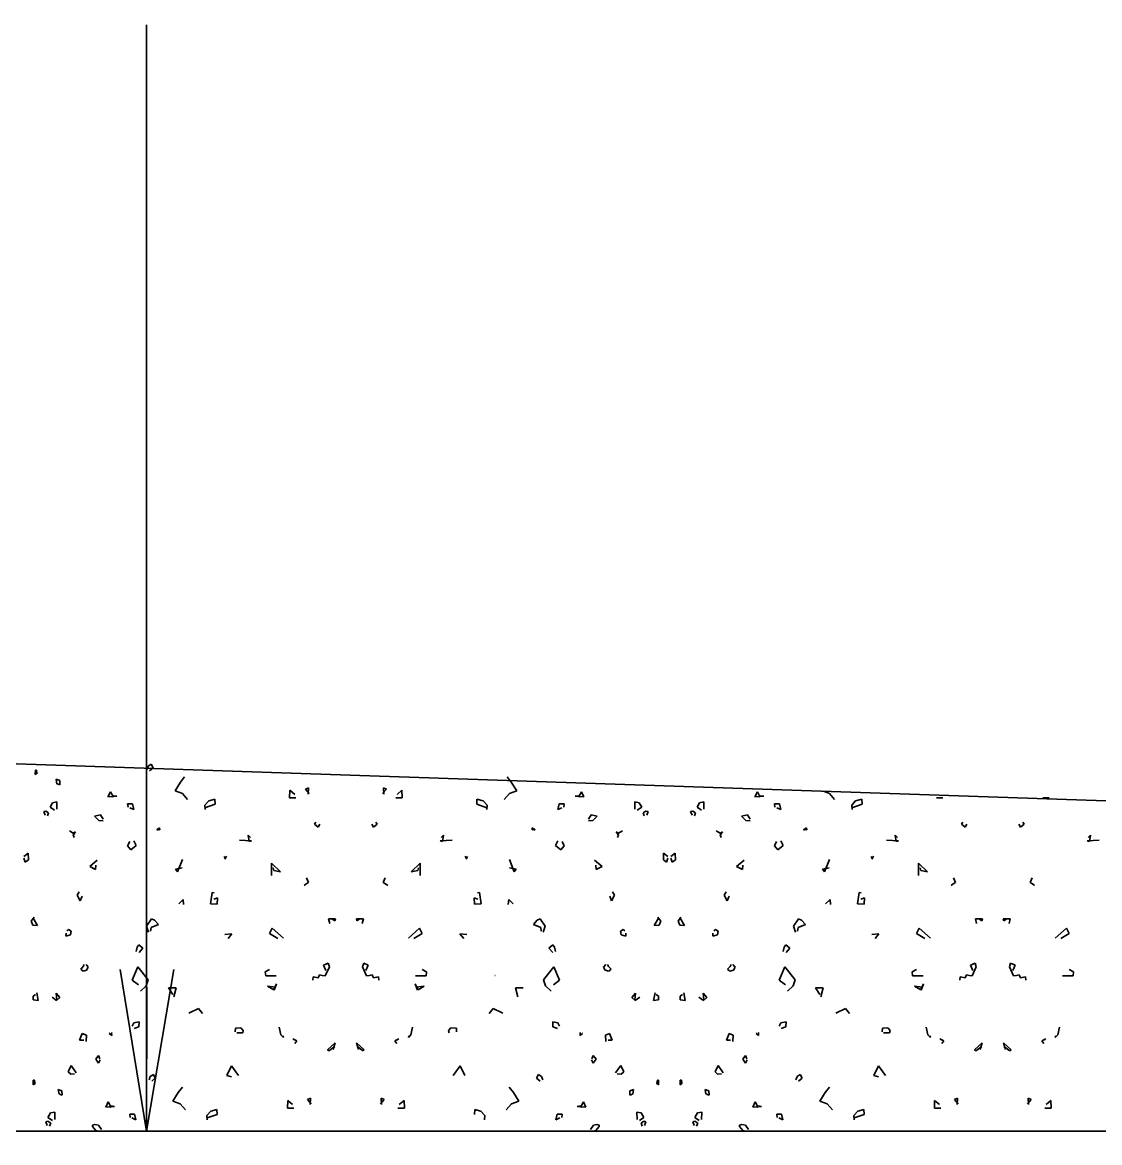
# Model space of a CAD drawing. Header units: inches. Extents: x 2025 to 34930, y -6955 to 4650.
# Drawn here: x 9622.64 to 9650.24, y -2535.17 to -2506.46 of the extents above; entities that cross this region are included whole.
import ezdxf

# ---------------------------------------------------------------- set-up
doc = ezdxf.new("R2010")
doc.units = ezdxf.units.IN
doc.header["$MEASUREMENT"] = 0
doc.layers.add('PDF-TEXT', color=7, linetype='Continuous', lineweight=35)
doc.styles.add('SWISS', font='swissl.ttf')
doc.dimstyles.new('STANDARD$7', dxfattribs={"dimscale": 48, "dimtxt": 0.125, "dimasz": 0.125, "dimexe": 0.0625, "dimexo": 0.0625, "dimgap": 0.0625, "dimtad": 1, "dimdec": 0, "dimzin": 3, "dimdsep": 46, "dimlunit": 4, "dimtxsty": 'SWISS', "dimcen": 0.0625, "dimadec": 0, "dimazin": 0, "dimtfac": 1, "dimtdec": 0, "dimtmove": 0, "dimatfit": 3, "dimfxl": 1, "dimfrac": 2, "dimtolj": 1, "dimtzin": 0, "dimarcsym": 0})

msp = doc.modelspace()

# ---------------------------------------------------------------- linework, layer by layer
at = {"layer": 'PDF-TEXT'}
for p, q in [((9625.823, -2534.88), (9625.823, -2506.524)), ((9655.79, -2526.593), (9617.047, -2525.28)), ((9625.834, -2525.611), (9625.867, -2525.526)), ((9625.867, -2525.526), (9625.944, -2525.473)), ((9625.993, -2525.567), (9625.902, -2525.641)), ((9625.944, -2525.473), (9625.993, -2525.567)), ((9622.974, -2525.622), (9622.972, -2525.735)), ((9622.972, -2525.735), (9623.029, -2525.692)), ((9623.003, -2525.622), (9622.974, -2525.622)), ((9623.013, -2525.692), (9623.003, -2525.622)), ((9623.509, -2525.855), (9623.6, -2525.89)), ((9623.528, -2525.982), (9623.509, -2525.855)), ((9626.691, -2525.933), (9626.796, -2525.796)), ((9635.168, -2525.933), (9635.064, -2525.796)), ((9623.605, -2526.006), (9623.538, -2525.98)), ((9623.6, -2525.89), (9623.605, -2526.006)), ((9626.553, -2526.154), (9626.691, -2525.933)), ((9629.485, -2526.335), (9629.493, -2526.139)), ((9629.493, -2526.139), (9629.619, -2526.246)), ((9629.969, -2526.082), (9629.891, -2526.117)), ((9629.891, -2526.117), (9629.987, -2526.228)), ((9629.96, -2526.239), (9629.969, -2526.082)), ((9631.968, -2526.117), (9631.872, -2526.228)), ((9631.9, -2526.239), (9631.89, -2526.082)), ((9631.89, -2526.082), (9631.968, -2526.117)), ((9632.366, -2526.139), (9632.24, -2526.246)), ((9632.374, -2526.335), (9632.366, -2526.139)), ((9635.306, -2526.154), (9635.168, -2525.933)), ((9624.832, -2526.311), (9624.898, -2526.178)), ((9625.059, -2526.293), (9624.832, -2526.311)), ((9624.898, -2526.178), (9624.973, -2526.317)), ((9624.979, -2526.28), (9625.059, -2526.293)), ((9626.741, -2526.228), (9626.553, -2526.154)), ((9626.875, -2526.379), (9626.741, -2526.228)), ((9627.415, -2526.411), (9627.314, -2526.526)), ((9627.572, -2526.367), (9627.415, -2526.411)), ((9627.578, -2526.5), (9627.572, -2526.367)), ((9629.65, -2526.339), (9629.485, -2526.335)), ((9632.209, -2526.339), (9632.374, -2526.335)), ((9634.281, -2526.5), (9634.287, -2526.367)), ((9634.287, -2526.367), (9634.444, -2526.411)), ((9634.444, -2526.411), (9634.545, -2526.526)), ((9634.984, -2526.379), (9635.118, -2526.228)), ((9635.118, -2526.228), (9635.306, -2526.154)), ((9636.881, -2526.28), (9636.801, -2526.293)), ((9636.801, -2526.293), (9637.028, -2526.311)), ((9636.962, -2526.178), (9636.886, -2526.317)), ((9637.028, -2526.311), (9636.962, -2526.178)), ((9641.405, -2526.311), (9641.471, -2526.178)), ((9641.633, -2526.293), (9641.405, -2526.311)), ((9641.471, -2526.178), (9641.547, -2526.317)), ((9641.553, -2526.28), (9641.633, -2526.293)), ((9643.315, -2526.228), (9643.167, -2526.165)), ((9643.449, -2526.379), (9643.315, -2526.228)), ((9643.989, -2526.411), (9643.888, -2526.526)), ((9644.146, -2526.367), (9643.989, -2526.411)), ((9644.152, -2526.5), (9644.146, -2526.367)), ((9646.224, -2526.339), (9646.059, -2526.335)), ((9648.783, -2526.339), (9648.948, -2526.335)), ((9623.188, -2526.686), (9623.243, -2526.673)), ((9623.223, -2526.778), (9623.188, -2526.686)), ((9623.243, -2526.673), (9623.314, -2526.721)), ((9623.415, -2526.459), (9623.35, -2526.573)), ((9623.35, -2526.573), (9623.463, -2526.655)), ((9623.527, -2526.44), (9623.415, -2526.459)), ((9623.523, -2526.622), (9623.527, -2526.44)), ((9625.339, -2526.487), (9625.465, -2526.487)), ((9625.349, -2526.575), (9625.339, -2526.487)), ((9625.496, -2526.634), (9625.395, -2526.588)), ((9625.465, -2526.487), (9625.496, -2526.634)), ((9627.314, -2526.526), (9627.322, -2526.631)), ((9627.32, -2526.588), (9627.578, -2526.5)), ((9634.539, -2526.588), (9634.281, -2526.5)), ((9634.545, -2526.526), (9634.537, -2526.631)), ((9636.395, -2526.487), (9636.363, -2526.634)), ((9636.363, -2526.634), (9636.464, -2526.588)), ((9636.521, -2526.487), (9636.395, -2526.487)), ((9636.511, -2526.575), (9636.521, -2526.487)), ((9638.336, -2526.622), (9638.332, -2526.44)), ((9638.332, -2526.44), (9638.444, -2526.459)), ((9638.509, -2526.573), (9638.396, -2526.655)), ((9638.444, -2526.459), (9638.509, -2526.573)), ((9638.617, -2526.673), (9638.545, -2526.721)), ((9638.671, -2526.686), (9638.617, -2526.673)), ((9638.636, -2526.778), (9638.671, -2526.686)), ((9639.762, -2526.686), (9639.817, -2526.673)), ((9639.797, -2526.778), (9639.762, -2526.686)), ((9639.817, -2526.673), (9639.888, -2526.721)), ((9639.989, -2526.459), (9639.925, -2526.573)), ((9639.925, -2526.573), (9640.037, -2526.655)), ((9640.102, -2526.44), (9639.989, -2526.459)), ((9640.097, -2526.622), (9640.102, -2526.44)), ((9641.913, -2526.487), (9642.039, -2526.487)), ((9641.922, -2526.575), (9641.913, -2526.487)), ((9642.07, -2526.634), (9641.969, -2526.588)), ((9642.039, -2526.487), (9642.07, -2526.634)), ((9643.888, -2526.526), (9643.896, -2526.631)), ((9643.894, -2526.588), (9644.152, -2526.5)), ((9623.314, -2526.721), (9623.287, -2526.799)), ((9624.492, -2526.804), (9624.643, -2526.773)), ((9624.603, -2526.917), (9624.492, -2526.804)), ((9624.714, -2526.925), (9624.603, -2526.917)), ((9624.643, -2526.773), (9624.714, -2526.879)), ((9630.158, -2526.956), (9630.129, -2527.013)), ((9631.701, -2526.956), (9631.73, -2527.013)), ((9637.216, -2526.773), (9637.145, -2526.879)), ((9637.145, -2526.925), (9637.257, -2526.917)), ((9637.367, -2526.804), (9637.216, -2526.773)), ((9637.257, -2526.917), (9637.367, -2526.804)), ((9638.545, -2526.721), (9638.572, -2526.799)), ((9639.888, -2526.721), (9639.861, -2526.799)), ((9641.066, -2526.804), (9641.217, -2526.773)), ((9641.177, -2526.917), (9641.066, -2526.804)), ((9641.288, -2526.925), (9641.177, -2526.917)), ((9641.217, -2526.773), (9641.288, -2526.879)), ((9646.732, -2526.956), (9646.703, -2527.013)), ((9648.275, -2526.956), (9648.304, -2527.013)), ((9623.845, -2527.179), (9623.947, -2527.238)), ((9623.988, -2527.27), (9623.845, -2527.179)), ((9623.947, -2527.238), (9624.004, -2527.205)), ((9624.004, -2527.205), (9623.947, -2527.281)), ((9623.947, -2527.281), (9623.969, -2527.353)), ((9626.155, -2527.105), (9626.083, -2527.159)), ((9626.091, -2527.142), (9626.161, -2527.157)), ((9626.106, -2527.174), (9626.091, -2527.142)), ((9626.161, -2527.157), (9626.155, -2527.105)), ((9628.487, -2527.353), (9628.425, -2527.29)), ((9628.425, -2527.29), (9628.456, -2527.458)), ((9630.129, -2527.013), (9630.22, -2527.089)), ((9630.22, -2527.089), (9630.263, -2527.009)), ((9631.639, -2527.089), (9631.596, -2527.009)), ((9631.73, -2527.013), (9631.639, -2527.089)), ((9633.372, -2527.353), (9633.434, -2527.29)), ((9633.434, -2527.29), (9633.404, -2527.458)), ((9635.699, -2527.157), (9635.704, -2527.105)), ((9635.769, -2527.142), (9635.699, -2527.157)), ((9635.704, -2527.105), (9635.776, -2527.159)), ((9635.753, -2527.174), (9635.769, -2527.142)), ((9637.855, -2527.205), (9637.912, -2527.281)), ((9637.912, -2527.238), (9637.855, -2527.205)), ((9637.871, -2527.27), (9638.015, -2527.179)), ((9637.912, -2527.281), (9637.89, -2527.353)), ((9638.015, -2527.179), (9637.912, -2527.238)), ((9640.562, -2527.27), (9640.418, -2527.179)), ((9640.418, -2527.179), (9640.521, -2527.238)), ((9640.521, -2527.238), (9640.577, -2527.205)), ((9640.577, -2527.205), (9640.521, -2527.281)), ((9640.521, -2527.281), (9640.542, -2527.353)), ((9642.729, -2527.105), (9642.657, -2527.159)), ((9642.665, -2527.142), (9642.735, -2527.157)), ((9642.68, -2527.174), (9642.665, -2527.142)), ((9642.735, -2527.157), (9642.729, -2527.105)), ((9645.061, -2527.353), (9644.999, -2527.29)), ((9644.999, -2527.29), (9645.03, -2527.458)), ((9646.703, -2527.013), (9646.795, -2527.089)), ((9646.795, -2527.089), (9646.837, -2527.009)), ((9648.213, -2527.089), (9648.17, -2527.009)), ((9648.304, -2527.013), (9648.213, -2527.089)), ((9649.947, -2527.353), (9650.008, -2527.29)), ((9650.008, -2527.29), (9649.978, -2527.458)), ((9625.333, -2527.564), (9625.391, -2527.451)), ((9625.418, -2527.665), (9625.333, -2527.564)), ((9625.558, -2527.56), (9625.418, -2527.665)), ((9625.5, -2527.434), (9625.558, -2527.56)), ((9628.51, -2527.434), (9628.207, -2527.421)), ((9628.456, -2527.458), (9628.51, -2527.434)), ((9633.349, -2527.434), (9633.652, -2527.421)), ((9633.404, -2527.458), (9633.349, -2527.434)), ((9636.359, -2527.434), (9636.301, -2527.56)), ((9636.301, -2527.56), (9636.44, -2527.665)), ((9636.44, -2527.665), (9636.526, -2527.564)), ((9636.526, -2527.564), (9636.468, -2527.451)), ((9641.907, -2527.564), (9641.965, -2527.451)), ((9641.992, -2527.665), (9641.907, -2527.564)), ((9642.132, -2527.56), (9641.992, -2527.665)), ((9642.074, -2527.434), (9642.132, -2527.56)), ((9645.084, -2527.434), (9644.781, -2527.421)), ((9645.03, -2527.458), (9645.084, -2527.434)), ((9649.923, -2527.434), (9650.226, -2527.421)), ((9649.978, -2527.458), (9649.923, -2527.434)), ((9622.68, -2527.841), (9622.789, -2527.752)), ((9622.789, -2527.752), (9622.796, -2527.926)), ((9627.836, -2527.892), (9627.812, -2527.837)), ((9627.829, -2527.909), (9627.872, -2527.828)), ((9627.872, -2527.828), (9627.836, -2527.892)), ((9634.03, -2527.909), (9633.987, -2527.828)), ((9633.987, -2527.828), (9634.024, -2527.892)), ((9634.024, -2527.892), (9634.047, -2527.837)), ((9639.07, -2527.752), (9639.063, -2527.926)), ((9639.179, -2527.841), (9639.07, -2527.752)), ((9639.254, -2527.841), (9639.363, -2527.752)), ((9639.363, -2527.752), (9639.37, -2527.926)), ((9644.409, -2527.892), (9644.386, -2527.837)), ((9644.404, -2527.909), (9644.446, -2527.828)), ((9644.446, -2527.828), (9644.409, -2527.892)), ((9622.717, -2527.983), (9622.68, -2527.881)), ((9622.796, -2527.926), (9622.717, -2527.983)), ((9624.557, -2527.935), (9624.367, -2528.092)), ((9624.367, -2528.092), (9624.517, -2528.173)), ((9624.517, -2528.173), (9624.525, -2528.061)), ((9626.568, -2528.163), (9626.735, -2528.133)), ((9626.741, -2527.916), (9626.614, -2528.231)), ((9629.028, -2528.328), (9629.028, -2528.006)), ((9629.028, -2528.006), (9629.254, -2528.231)), ((9629.087, -2528.201), (9629.067, -2528.133)), ((9632.832, -2528.006), (9632.605, -2528.231)), ((9632.772, -2528.201), (9632.792, -2528.133)), ((9632.832, -2528.328), (9632.832, -2528.006)), ((9635.118, -2527.916), (9635.245, -2528.231)), ((9635.292, -2528.163), (9635.125, -2528.133)), ((9637.301, -2527.935), (9637.492, -2528.092)), ((9637.343, -2528.173), (9637.335, -2528.061)), ((9637.492, -2528.092), (9637.343, -2528.173)), ((9639.063, -2527.926), (9639.142, -2527.983)), ((9639.142, -2527.983), (9639.179, -2527.881)), ((9639.291, -2527.983), (9639.254, -2527.881)), ((9639.37, -2527.926), (9639.291, -2527.983)), ((9641.131, -2527.935), (9640.941, -2528.092)), ((9640.941, -2528.092), (9641.091, -2528.173)), ((9641.091, -2528.173), (9641.098, -2528.061)), ((9643.142, -2528.163), (9643.308, -2528.133)), ((9643.315, -2527.916), (9643.188, -2528.231)), ((9645.601, -2528.328), (9645.601, -2528.006)), ((9645.601, -2528.006), (9645.828, -2528.231)), ((9645.662, -2528.201), (9645.641, -2528.133)), ((9626.614, -2528.231), (9626.568, -2528.163)), ((9629.254, -2528.231), (9629.087, -2528.201)), ((9629.919, -2528.389), (9629.974, -2528.506)), ((9631.94, -2528.389), (9631.886, -2528.506)), ((9632.605, -2528.231), (9632.772, -2528.201)), ((9635.245, -2528.231), (9635.292, -2528.163)), ((9643.188, -2528.231), (9643.142, -2528.163)), ((9645.828, -2528.231), (9645.662, -2528.201)), ((9646.493, -2528.389), (9646.547, -2528.506)), ((9648.514, -2528.389), (9648.46, -2528.506)), ((9629.913, -2528.537), (9629.859, -2528.583)), ((9629.974, -2528.506), (9629.913, -2528.537)), ((9631.886, -2528.506), (9631.946, -2528.537)), ((9631.946, -2528.537), (9632.001, -2528.583)), ((9646.487, -2528.537), (9646.433, -2528.583)), ((9646.547, -2528.506), (9646.487, -2528.537)), ((9648.46, -2528.506), (9648.52, -2528.537)), ((9648.52, -2528.537), (9648.574, -2528.583)), ((9624.048, -2528.831), (9624.095, -2528.746)), ((9624.124, -2528.977), (9624.048, -2528.831)), ((9624.171, -2528.857), (9624.124, -2528.977)), ((9626.646, -2529.048), (9626.759, -2528.943)), ((9626.759, -2528.943), (9626.772, -2529.07)), ((9627.462, -2529.055), (9627.508, -2528.763)), ((9627.508, -2528.763), (9627.555, -2528.77)), ((9627.548, -2528.935), (9627.642, -2528.898)), ((9627.642, -2528.898), (9627.635, -2529.063)), ((9634.217, -2528.898), (9634.224, -2529.063)), ((9634.311, -2528.935), (9634.217, -2528.898)), ((9634.351, -2528.763), (9634.304, -2528.77)), ((9634.398, -2529.055), (9634.351, -2528.763)), ((9635.1, -2528.943), (9635.087, -2529.07)), ((9635.214, -2529.048), (9635.1, -2528.943)), ((9637.689, -2528.857), (9637.735, -2528.977)), ((9637.735, -2528.977), (9637.811, -2528.831)), ((9637.811, -2528.831), (9637.764, -2528.746)), ((9640.622, -2528.831), (9640.669, -2528.746)), ((9640.698, -2528.977), (9640.622, -2528.831)), ((9640.745, -2528.857), (9640.698, -2528.977)), ((9643.22, -2529.048), (9643.333, -2528.943)), ((9643.333, -2528.943), (9643.346, -2529.07)), ((9644.036, -2529.055), (9644.082, -2528.763)), ((9644.082, -2528.763), (9644.129, -2528.77)), ((9644.122, -2528.935), (9644.215, -2528.898)), ((9644.215, -2528.898), (9644.209, -2529.063)), ((9627.635, -2529.063), (9627.462, -2529.055)), ((9634.224, -2529.063), (9634.398, -2529.055)), ((9644.209, -2529.063), (9644.036, -2529.055)), ((9622.865, -2529.494), (9622.94, -2529.389)), ((9622.907, -2529.601), (9622.865, -2529.494)), ((9622.919, -2529.422), (9623.027, -2529.607)), ((9625.82, -2529.625), (9625.952, -2529.439)), ((9626.127, -2529.579), (9625.939, -2529.662)), ((9625.952, -2529.439), (9626.03, -2529.472)), ((9626.03, -2529.472), (9626.127, -2529.579)), ((9630.482, -2529.437), (9630.662, -2529.437)), ((9630.515, -2529.557), (9630.482, -2529.437)), ((9630.649, -2529.49), (9630.588, -2529.445)), ((9630.662, -2529.437), (9630.649, -2529.49)), ((9631.377, -2529.437), (9631.198, -2529.437)), ((9631.198, -2529.437), (9631.211, -2529.49)), ((9631.211, -2529.49), (9631.271, -2529.445)), ((9631.344, -2529.557), (9631.377, -2529.437)), ((9635.829, -2529.472), (9635.732, -2529.579)), ((9635.732, -2529.579), (9635.92, -2529.662)), ((9635.907, -2529.439), (9635.829, -2529.472)), ((9636.039, -2529.625), (9635.907, -2529.439)), ((9638.94, -2529.422), (9638.831, -2529.607)), ((9638.995, -2529.494), (9638.919, -2529.389)), ((9638.952, -2529.601), (9638.995, -2529.494)), ((9639.439, -2529.494), (9639.514, -2529.389)), ((9639.481, -2529.601), (9639.439, -2529.494)), ((9639.493, -2529.422), (9639.601, -2529.607)), ((9642.395, -2529.625), (9642.526, -2529.439)), ((9642.701, -2529.579), (9642.513, -2529.662)), ((9642.526, -2529.439), (9642.604, -2529.472)), ((9642.604, -2529.472), (9642.701, -2529.579)), ((9647.056, -2529.437), (9647.236, -2529.437)), ((9647.089, -2529.557), (9647.056, -2529.437)), ((9647.223, -2529.49), (9647.162, -2529.445)), ((9647.236, -2529.437), (9647.223, -2529.49)), ((9647.951, -2529.437), (9647.772, -2529.437)), ((9647.772, -2529.437), (9647.785, -2529.49)), ((9647.785, -2529.49), (9647.845, -2529.445)), ((9647.918, -2529.557), (9647.951, -2529.437)), ((9623.027, -2529.607), (9622.907, -2529.601)), ((9623.76, -2529.804), (9623.754, -2529.88)), ((9623.754, -2529.88), (9623.875, -2529.849)), ((9623.826, -2529.706), (9623.785, -2529.745)), ((9623.892, -2529.753), (9623.826, -2529.706)), ((9623.875, -2529.849), (9623.892, -2529.753)), ((9625.875, -2529.775), (9625.82, -2529.625)), ((9625.939, -2529.662), (9625.927, -2529.751)), ((9628.012, -2529.823), (9627.828, -2529.839)), ((9627.911, -2529.937), (9628.012, -2529.823)), ((9629.043, -2529.677), (9628.976, -2529.812)), ((9628.976, -2529.812), (9629.189, -2529.94)), ((9629.33, -2529.932), (9629.043, -2529.677)), ((9632.53, -2529.932), (9632.817, -2529.677)), ((9632.883, -2529.812), (9632.67, -2529.94)), ((9632.817, -2529.677), (9632.883, -2529.812)), ((9633.948, -2529.937), (9633.847, -2529.823)), ((9633.847, -2529.823), (9634.032, -2529.839)), ((9635.92, -2529.662), (9635.932, -2529.751)), ((9635.985, -2529.775), (9636.039, -2529.625)), ((9637.968, -2529.753), (9638.034, -2529.706)), ((9637.985, -2529.849), (9637.968, -2529.753)), ((9638.105, -2529.88), (9637.985, -2529.849)), ((9638.034, -2529.706), (9638.074, -2529.745)), ((9638.099, -2529.804), (9638.105, -2529.88)), ((9638.831, -2529.607), (9638.952, -2529.601)), ((9639.601, -2529.607), (9639.481, -2529.601)), ((9640.334, -2529.804), (9640.328, -2529.88)), ((9640.328, -2529.88), (9640.449, -2529.849)), ((9640.4, -2529.706), (9640.359, -2529.745)), ((9640.466, -2529.753), (9640.4, -2529.706)), ((9640.449, -2529.849), (9640.466, -2529.753)), ((9642.449, -2529.775), (9642.395, -2529.625)), ((9642.513, -2529.662), (9642.501, -2529.751)), ((9644.586, -2529.823), (9644.402, -2529.839)), ((9644.485, -2529.937), (9644.586, -2529.823)), ((9645.617, -2529.677), (9645.55, -2529.812)), ((9645.55, -2529.812), (9645.763, -2529.94)), ((9645.904, -2529.932), (9645.617, -2529.677)), ((9649.104, -2529.932), (9649.391, -2529.677)), ((9649.457, -2529.812), (9649.244, -2529.94)), ((9649.391, -2529.677), (9649.457, -2529.812)), ((9625.625, -2530.102), (9625.582, -2530.161)), ((9625.726, -2530.189), (9625.625, -2530.102)), ((9636.133, -2530.189), (9636.234, -2530.102)), ((9636.234, -2530.102), (9636.277, -2530.161)), ((9642.199, -2530.102), (9642.156, -2530.161)), ((9642.3, -2530.189), (9642.199, -2530.102)), ((9625.582, -2530.161), (9625.555, -2530.273)), ((9625.631, -2530.301), (9625.726, -2530.189)), ((9636.229, -2530.301), (9636.133, -2530.189)), ((9636.277, -2530.161), (9636.304, -2530.273)), ((9642.156, -2530.161), (9642.129, -2530.273)), ((9642.205, -2530.301), (9642.3, -2530.189)), ((9624.136, -2530.728), (9624.2, -2530.658)), ((9624.196, -2530.774), (9624.136, -2530.728)), ((9624.2, -2530.658), (9624.225, -2530.61)), ((9624.274, -2530.608), (9624.33, -2530.678)), ((9624.33, -2530.678), (9624.285, -2530.75)), ((9625.823, -2534.88), (9625.143, -2530.735)), ((9625.601, -2530.666), (9625.453, -2531.004)), ((9625.867, -2530.996), (9625.601, -2530.666)), ((9630.473, -2530.573), (9630.358, -2530.621)), ((9630.358, -2530.621), (9630.417, -2530.761)), ((9630.397, -2530.894), (9630.506, -2530.667)), ((9630.506, -2530.667), (9630.473, -2530.573)), ((9631.353, -2530.667), (9631.386, -2530.573)), ((9631.462, -2530.894), (9631.353, -2530.667)), ((9631.386, -2530.573), (9631.501, -2530.621)), ((9631.501, -2530.621), (9631.443, -2530.761)), ((9635.992, -2530.996), (9636.259, -2530.666)), ((9636.259, -2530.666), (9636.406, -2531.004)), ((9637.586, -2530.608), (9637.53, -2530.678)), ((9637.53, -2530.678), (9637.574, -2530.75)), ((9637.66, -2530.658), (9637.634, -2530.61)), ((9637.724, -2530.728), (9637.66, -2530.658)), ((9637.663, -2530.774), (9637.724, -2530.728)), ((9640.71, -2530.728), (9640.774, -2530.658)), ((9640.77, -2530.774), (9640.71, -2530.728)), ((9640.774, -2530.658), (9640.799, -2530.61)), ((9640.847, -2530.608), (9640.904, -2530.678)), ((9640.904, -2530.678), (9640.859, -2530.75)), ((9642.175, -2530.666), (9642.027, -2531.004)), ((9642.441, -2530.996), (9642.175, -2530.666)), ((9647.047, -2530.573), (9646.932, -2530.621)), ((9646.932, -2530.621), (9646.991, -2530.761)), ((9646.971, -2530.894), (9647.08, -2530.667)), ((9647.08, -2530.667), (9647.047, -2530.573)), ((9647.927, -2530.667), (9647.96, -2530.573)), ((9648.036, -2530.894), (9647.927, -2530.667)), ((9647.96, -2530.573), (9648.075, -2530.621)), ((9648.075, -2530.621), (9648.017, -2530.761)), ((9624.285, -2530.75), (9624.196, -2530.774)), ((9625.453, -2531.004), (9625.614, -2531.124)), ((9625.814, -2531.154), (9625.867, -2530.996)), ((9625.823, -2534.88), (9626.524, -2530.738)), ((9628.862, -2530.796), (9628.972, -2530.737)), ((9628.875, -2530.894), (9628.862, -2530.796)), ((9629.147, -2530.896), (9628.875, -2530.894)), ((9630.085, -2531.005), (9630.094, -2530.924)), ((9630.094, -2530.924), (9630.22, -2530.95)), ((9630.22, -2530.95), (9630.258, -2530.872)), ((9630.258, -2530.872), (9630.325, -2530.889)), ((9630.325, -2530.889), (9630.397, -2530.894)), ((9631.534, -2530.889), (9631.462, -2530.894)), ((9631.602, -2530.872), (9631.534, -2530.889)), ((9631.639, -2530.95), (9631.602, -2530.872)), ((9631.765, -2530.924), (9631.639, -2530.95)), ((9631.774, -2531.005), (9631.765, -2530.924)), ((9632.713, -2530.896), (9632.984, -2530.894)), ((9632.998, -2530.796), (9632.888, -2530.737)), ((9632.984, -2530.894), (9632.998, -2530.796)), ((9634.75, -2530.892), (9634.746, -2530.892)), ((9636.045, -2531.154), (9635.992, -2530.996)), ((9636.406, -2531.004), (9636.246, -2531.124)), ((9637.574, -2530.75), (9637.663, -2530.774)), ((9640.859, -2530.75), (9640.77, -2530.774)), ((9642.027, -2531.004), (9642.188, -2531.124)), ((9642.388, -2531.154), (9642.441, -2530.996)), ((9645.435, -2530.796), (9645.546, -2530.737)), ((9645.449, -2530.894), (9645.435, -2530.796)), ((9645.721, -2530.896), (9645.449, -2530.894)), ((9646.658, -2531.005), (9646.668, -2530.924)), ((9646.668, -2530.924), (9646.795, -2530.95)), ((9646.795, -2530.95), (9646.832, -2530.872)), ((9646.832, -2530.872), (9646.899, -2530.889)), ((9646.899, -2530.889), (9646.971, -2530.894)), ((9648.108, -2530.889), (9648.036, -2530.894)), ((9648.176, -2530.872), (9648.108, -2530.889)), ((9648.213, -2530.95), (9648.176, -2530.872)), ((9648.339, -2530.924), (9648.213, -2530.95)), ((9648.348, -2531.005), (9648.339, -2530.924)), ((9649.287, -2530.896), (9649.558, -2530.894)), ((9649.572, -2530.796), (9649.461, -2530.737)), ((9649.558, -2530.894), (9649.572, -2530.796)), ((9625.667, -2531.288), (9625.814, -2531.154)), ((9625.823, -2534.88), (9625.832, -2531.184)), ((9626.386, -2531.206), (9626.586, -2531.206)), ((9626.499, -2531.371), (9626.386, -2531.206)), ((9626.586, -2531.206), (9626.526, -2531.438)), ((9628.921, -2531.161), (9629.081, -2531.251)), ((9629.128, -2531.191), (9628.921, -2531.161)), ((9629.081, -2531.251), (9629.154, -2531.101)), ((9629.154, -2531.101), (9629.094, -2531.266)), ((9632.779, -2531.251), (9632.705, -2531.101)), ((9632.705, -2531.101), (9632.765, -2531.266)), ((9632.732, -2531.191), (9632.938, -2531.161)), ((9632.938, -2531.161), (9632.779, -2531.251)), ((9635.273, -2531.206), (9635.333, -2531.438)), ((9635.474, -2531.206), (9635.273, -2531.206)), ((9636.192, -2531.288), (9636.045, -2531.154)), ((9642.241, -2531.288), (9642.388, -2531.154)), ((9642.96, -2531.206), (9643.16, -2531.206)), ((9643.073, -2531.371), (9642.96, -2531.206)), ((9643.16, -2531.206), (9643.099, -2531.438)), ((9645.495, -2531.161), (9645.655, -2531.251)), ((9645.701, -2531.191), (9645.495, -2531.161)), ((9645.655, -2531.251), (9645.728, -2531.101)), ((9645.728, -2531.101), (9645.668, -2531.266)), ((9622.919, -2531.421), (9622.979, -2531.375)), ((9622.921, -2531.515), (9622.919, -2531.421)), ((9623.045, -2531.531), (9622.921, -2531.515)), ((9623.01, -2531.334), (9623.045, -2531.531)), ((9623.517, -2531.528), (9623.401, -2531.443)), ((9623.507, -2531.341), (9623.603, -2531.452)), ((9623.525, -2531.515), (9623.507, -2531.341)), ((9623.603, -2531.452), (9623.517, -2531.528)), ((9638.352, -2531.341), (9638.256, -2531.452)), ((9638.256, -2531.452), (9638.342, -2531.528)), ((9638.334, -2531.515), (9638.352, -2531.341)), ((9638.342, -2531.528), (9638.459, -2531.443)), ((9638.849, -2531.334), (9638.814, -2531.531)), ((9638.814, -2531.531), (9638.938, -2531.515)), ((9638.94, -2531.421), (9638.88, -2531.375)), ((9638.938, -2531.515), (9638.94, -2531.421)), ((9639.493, -2531.421), (9639.553, -2531.375)), ((9639.495, -2531.515), (9639.493, -2531.421)), ((9639.619, -2531.531), (9639.495, -2531.515)), ((9639.584, -2531.334), (9639.619, -2531.531)), ((9640.091, -2531.528), (9639.975, -2531.443)), ((9640.081, -2531.341), (9640.176, -2531.452)), ((9640.099, -2531.515), (9640.081, -2531.341)), ((9640.176, -2531.452), (9640.091, -2531.528)), ((9627.156, -2531.731), (9626.905, -2531.849)), ((9627.26, -2531.86), (9627.156, -2531.731)), ((9634.599, -2531.86), (9634.704, -2531.731)), ((9634.704, -2531.731), (9634.954, -2531.849)), ((9643.729, -2531.731), (9643.479, -2531.849)), ((9643.834, -2531.86), (9643.729, -2531.731)), ((9625.499, -2532.102), (9625.456, -2532.185)), ((9625.631, -2532.075), (9625.499, -2532.102)), ((9625.627, -2532.206), (9625.631, -2532.075)), ((9636.233, -2532.206), (9636.229, -2532.075)), ((9636.229, -2532.075), (9636.36, -2532.102)), ((9636.36, -2532.102), (9636.403, -2532.185)), ((9642.072, -2532.102), (9642.03, -2532.185)), ((9642.205, -2532.075), (9642.072, -2532.102)), ((9642.201, -2532.206), (9642.205, -2532.075)), ((9624.175, -2532.372), (9624.109, -2532.542)), ((9624.281, -2532.418), (9624.175, -2532.372)), ((9624.272, -2532.579), (9624.281, -2532.418)), ((9624.869, -2532.378), (9624.887, -2532.365)), ((9624.93, -2532.422), (9624.869, -2532.378)), ((9624.939, -2532.346), (9624.924, -2532.363)), ((9624.924, -2532.363), (9624.93, -2532.422)), ((9625.505, -2532.243), (9625.627, -2532.206)), ((9628.099, -2532.235), (9628.095, -2532.335)), ((9628.237, -2532.23), (9628.099, -2532.235)), ((9628.132, -2532.355), (9628.286, -2532.353)), ((9628.302, -2532.296), (9628.237, -2532.23)), ((9628.286, -2532.353), (9628.302, -2532.296)), ((9629.223, -2532.21), (9629.263, -2532.405)), ((9629.263, -2532.405), (9629.33, -2532.48)), ((9629.33, -2532.48), (9629.316, -2532.435)), ((9632.596, -2532.405), (9632.53, -2532.48)), ((9632.53, -2532.48), (9632.543, -2532.435)), ((9632.636, -2532.21), (9632.596, -2532.405)), ((9633.558, -2532.296), (9633.622, -2532.23)), ((9633.574, -2532.353), (9633.558, -2532.296)), ((9633.622, -2532.23), (9633.76, -2532.235)), ((9633.76, -2532.235), (9633.764, -2532.335)), ((9636.355, -2532.243), (9636.233, -2532.206)), ((9636.92, -2532.346), (9636.935, -2532.363)), ((9636.935, -2532.363), (9636.93, -2532.422)), ((9636.93, -2532.422), (9636.99, -2532.378)), ((9636.99, -2532.378), (9636.972, -2532.365)), ((9637.578, -2532.418), (9637.685, -2532.372)), ((9637.588, -2532.579), (9637.578, -2532.418)), ((9637.685, -2532.372), (9637.751, -2532.542)), ((9640.749, -2532.372), (9640.682, -2532.542)), ((9640.855, -2532.418), (9640.749, -2532.372)), ((9640.846, -2532.579), (9640.855, -2532.418)), ((9641.443, -2532.378), (9641.461, -2532.365)), ((9641.503, -2532.422), (9641.443, -2532.378)), ((9641.513, -2532.346), (9641.497, -2532.363)), ((9641.497, -2532.363), (9641.503, -2532.422)), ((9642.079, -2532.243), (9642.201, -2532.206)), ((9644.673, -2532.235), (9644.67, -2532.335)), ((9644.811, -2532.23), (9644.673, -2532.235)), ((9644.706, -2532.355), (9644.86, -2532.353)), ((9644.875, -2532.296), (9644.811, -2532.23)), ((9644.86, -2532.353), (9644.875, -2532.296)), ((9645.797, -2532.21), (9645.837, -2532.405)), ((9645.837, -2532.405), (9645.904, -2532.48)), ((9645.904, -2532.48), (9645.89, -2532.435)), ((9649.17, -2532.405), (9649.104, -2532.48)), ((9649.104, -2532.48), (9649.117, -2532.435)), ((9649.21, -2532.21), (9649.17, -2532.405)), ((9624.109, -2532.542), (9624.213, -2532.546)), ((9629.574, -2532.51), (9629.675, -2532.562)), ((9629.614, -2532.54), (9629.574, -2532.51)), ((9629.675, -2532.562), (9629.621, -2532.63)), ((9630.657, -2532.615), (9630.457, -2532.795)), ((9630.49, -2532.817), (9630.644, -2532.705)), ((9630.604, -2532.787), (9630.657, -2532.615)), ((9631.202, -2532.615), (9631.402, -2532.795)), ((9631.255, -2532.787), (9631.202, -2532.615)), ((9631.369, -2532.817), (9631.216, -2532.705)), ((9632.285, -2532.51), (9632.185, -2532.562)), ((9632.185, -2532.562), (9632.238, -2532.63)), ((9632.245, -2532.54), (9632.285, -2532.51)), ((9637.751, -2532.542), (9637.646, -2532.546)), ((9640.682, -2532.542), (9640.787, -2532.546)), ((9646.148, -2532.51), (9646.248, -2532.562)), ((9646.188, -2532.54), (9646.148, -2532.51)), ((9646.248, -2532.562), (9646.195, -2532.63)), ((9647.231, -2532.615), (9647.031, -2532.795)), ((9647.064, -2532.817), (9647.218, -2532.705)), ((9647.178, -2532.787), (9647.231, -2532.615)), ((9647.776, -2532.615), (9647.976, -2532.795)), ((9647.83, -2532.787), (9647.776, -2532.615)), ((9647.943, -2532.817), (9647.789, -2532.705)), ((9648.859, -2532.51), (9648.759, -2532.562)), ((9648.759, -2532.562), (9648.812, -2532.63)), ((9648.819, -2532.54), (9648.859, -2532.51)), ((9624.592, -2532.936), (9624.521, -2533.03)), ((9624.521, -2533.03), (9624.595, -2533.137)), ((9624.629, -2533.026), (9624.592, -2532.936)), ((9630.457, -2532.795), (9630.49, -2532.817)), ((9631.402, -2532.795), (9631.369, -2532.817)), ((9637.23, -2533.026), (9637.267, -2532.936)), ((9637.339, -2533.03), (9637.265, -2533.137)), ((9637.267, -2532.936), (9637.339, -2533.03)), ((9641.166, -2532.936), (9641.095, -2533.03)), ((9641.095, -2533.03), (9641.168, -2533.137)), ((9641.203, -2533.026), (9641.166, -2532.936)), ((9647.031, -2532.795), (9647.064, -2532.817)), ((9647.976, -2532.795), (9647.943, -2532.817)), ((9623.889, -2533.192), (9623.812, -2533.357)), ((9624.019, -2533.382), (9623.889, -2533.192)), ((9624.595, -2533.137), (9624.635, -2533.05)), ((9628.002, -2533.207), (9627.882, -2533.454)), ((9628.182, -2533.447), (9628.002, -2533.207)), ((9633.677, -2533.447), (9633.857, -2533.207)), ((9633.857, -2533.207), (9633.977, -2533.454)), ((9637.265, -2533.137), (9637.224, -2533.05)), ((9637.84, -2533.382), (9637.97, -2533.192)), ((9637.97, -2533.192), (9638.048, -2533.357)), ((9640.463, -2533.192), (9640.386, -2533.357)), ((9640.593, -2533.382), (9640.463, -2533.192)), ((9641.168, -2533.137), (9641.209, -2533.05)), ((9644.576, -2533.207), (9644.456, -2533.454)), ((9644.756, -2533.447), (9644.576, -2533.207)), ((9622.921, -2533.573), (9622.919, -2533.687)), ((9622.95, -2533.573), (9622.921, -2533.573)), ((9622.96, -2533.643), (9622.95, -2533.573)), ((9623.812, -2533.357), (9623.88, -2533.419)), ((9623.88, -2533.419), (9623.978, -2533.412)), ((9625.887, -2533.562), (9625.92, -2533.478)), ((9625.92, -2533.478), (9625.997, -2533.425)), ((9626.046, -2533.519), (9625.955, -2533.593)), ((9625.997, -2533.425), (9626.046, -2533.519)), ((9627.882, -2533.454), (9628.002, -2533.484)), ((9635.862, -2533.425), (9635.813, -2533.519)), ((9635.813, -2533.519), (9635.904, -2533.593)), ((9635.939, -2533.478), (9635.862, -2533.425)), ((9635.972, -2533.562), (9635.939, -2533.478)), ((9637.98, -2533.419), (9637.881, -2533.412)), ((9638.048, -2533.357), (9637.98, -2533.419)), ((9638.9, -2533.643), (9638.91, -2533.573)), ((9638.91, -2533.573), (9638.938, -2533.573)), ((9638.938, -2533.573), (9638.94, -2533.687)), ((9639.495, -2533.573), (9639.493, -2533.687)), ((9639.524, -2533.573), (9639.495, -2533.573)), ((9639.533, -2533.643), (9639.524, -2533.573)), ((9640.386, -2533.357), (9640.453, -2533.419)), ((9640.453, -2533.419), (9640.553, -2533.412)), ((9642.461, -2533.562), (9642.494, -2533.478)), ((9642.494, -2533.478), (9642.571, -2533.425)), ((9642.62, -2533.519), (9642.529, -2533.593)), ((9642.571, -2533.425), (9642.62, -2533.519)), ((9644.456, -2533.454), (9644.576, -2533.484)), ((9622.919, -2533.687), (9622.975, -2533.643)), ((9623.562, -2533.807), (9623.653, -2533.842)), ((9623.581, -2533.933), (9623.562, -2533.807)), ((9623.653, -2533.842), (9623.659, -2533.957)), ((9626.5, -2534.105), (9626.637, -2533.885)), ((9626.637, -2533.885), (9626.742, -2533.748)), ((9635.222, -2533.885), (9635.117, -2533.748)), ((9635.36, -2534.105), (9635.222, -2533.885)), ((9638.206, -2533.842), (9638.2, -2533.957)), ((9638.297, -2533.807), (9638.206, -2533.842)), ((9638.278, -2533.933), (9638.297, -2533.807)), ((9638.94, -2533.687), (9638.884, -2533.643)), ((9639.493, -2533.687), (9639.549, -2533.643)), ((9640.136, -2533.807), (9640.227, -2533.842)), ((9640.155, -2533.933), (9640.136, -2533.807)), ((9640.227, -2533.842), (9640.233, -2533.957)), ((9643.073, -2534.105), (9643.211, -2533.885)), ((9643.211, -2533.885), (9643.316, -2533.748)), ((9623.659, -2533.957), (9623.591, -2533.931)), ((9624.778, -2534.262), (9624.844, -2534.129)), ((9624.844, -2534.129), (9624.92, -2534.269)), ((9626.688, -2534.179), (9626.5, -2534.105)), ((9626.822, -2534.33), (9626.688, -2534.179)), ((9629.432, -2534.286), (9629.44, -2534.09)), ((9629.44, -2534.09), (9629.566, -2534.197)), ((9630.023, -2534.033), (9629.945, -2534.068)), ((9629.945, -2534.068), (9630.04, -2534.179)), ((9630.013, -2534.19), (9630.023, -2534.033)), ((9631.914, -2534.068), (9631.819, -2534.179)), ((9631.846, -2534.19), (9631.837, -2534.033)), ((9631.837, -2534.033), (9631.914, -2534.068)), ((9632.419, -2534.09), (9632.293, -2534.197)), ((9632.428, -2534.286), (9632.419, -2534.09)), ((9635.038, -2534.33), (9635.172, -2534.179)), ((9635.172, -2534.179), (9635.36, -2534.105)), ((9637.015, -2534.129), (9636.94, -2534.269)), ((9637.081, -2534.262), (9637.015, -2534.129)), ((9638.2, -2533.957), (9638.269, -2533.931)), ((9640.233, -2533.957), (9640.165, -2533.931)), ((9641.352, -2534.262), (9641.418, -2534.129)), ((9641.418, -2534.129), (9641.494, -2534.269)), ((9643.262, -2534.179), (9643.073, -2534.105)), ((9643.396, -2534.33), (9643.262, -2534.179)), ((9646.006, -2534.286), (9646.013, -2534.09)), ((9646.013, -2534.09), (9646.14, -2534.197)), ((9646.597, -2534.033), (9646.519, -2534.068)), ((9646.519, -2534.068), (9646.614, -2534.179)), ((9646.587, -2534.19), (9646.597, -2534.033)), ((9648.488, -2534.068), (9648.393, -2534.179)), ((9648.42, -2534.19), (9648.411, -2534.033)), ((9648.411, -2534.033), (9648.488, -2534.068)), ((9648.993, -2534.09), (9648.867, -2534.197)), ((9649.001, -2534.286), (9648.993, -2534.09)), ((9623.361, -2534.411), (9623.297, -2534.524)), ((9623.474, -2534.391), (9623.361, -2534.411)), ((9623.47, -2534.574), (9623.474, -2534.391)), ((9625.005, -2534.245), (9624.778, -2534.262)), ((9624.926, -2534.232), (9625.005, -2534.245)), ((9625.392, -2534.439), (9625.518, -2534.439)), ((9625.402, -2534.526), (9625.392, -2534.439)), ((9625.518, -2534.439), (9625.549, -2534.585)), ((9627.469, -2534.362), (9627.368, -2534.478)), ((9627.373, -2534.539), (9627.632, -2534.452)), ((9627.626, -2534.319), (9627.469, -2534.362)), ((9627.632, -2534.452), (9627.626, -2534.319)), ((9629.597, -2534.29), (9629.432, -2534.286)), ((9632.262, -2534.29), (9632.428, -2534.286)), ((9634.228, -2534.452), (9634.233, -2534.319)), ((9634.233, -2534.319), (9634.39, -2534.362)), ((9634.39, -2534.362), (9634.492, -2534.478)), ((9636.341, -2534.439), (9636.31, -2534.585)), ((9636.467, -2534.439), (9636.341, -2534.439)), ((9636.458, -2534.526), (9636.467, -2534.439)), ((9636.934, -2534.232), (9636.854, -2534.245)), ((9636.854, -2534.245), (9637.081, -2534.262)), ((9638.385, -2534.391), (9638.498, -2534.411)), ((9638.389, -2534.574), (9638.385, -2534.391)), ((9638.498, -2534.411), (9638.562, -2534.524)), ((9639.935, -2534.411), (9639.871, -2534.524)), ((9640.048, -2534.391), (9639.935, -2534.411)), ((9640.044, -2534.574), (9640.048, -2534.391)), ((9641.579, -2534.245), (9641.352, -2534.262)), ((9641.499, -2534.232), (9641.579, -2534.245)), ((9641.966, -2534.439), (9642.092, -2534.439)), ((9641.976, -2534.526), (9641.966, -2534.439)), ((9642.092, -2534.439), (9642.123, -2534.585)), ((9644.043, -2534.362), (9643.942, -2534.478)), ((9643.947, -2534.539), (9644.206, -2534.452)), ((9644.2, -2534.319), (9644.043, -2534.362)), ((9644.206, -2534.452), (9644.2, -2534.319)), ((9646.171, -2534.29), (9646.006, -2534.286)), ((9648.836, -2534.29), (9649.001, -2534.286)), ((9623.242, -2534.637), (9623.296, -2534.624)), ((9623.277, -2534.729), (9623.242, -2534.637)), ((9623.296, -2534.624), (9623.368, -2534.672)), ((9623.297, -2534.524), (9623.41, -2534.607)), ((9623.368, -2534.672), (9623.341, -2534.751)), ((9624.438, -2534.755), (9624.441, -2534.72)), ((9624.441, -2534.72), (9624.501, -2534.705)), ((9624.501, -2534.705), (9624.59, -2534.724)), ((9624.59, -2534.724), (9624.666, -2534.838)), ((9625.549, -2534.585), (9625.448, -2534.539)), ((9627.368, -2534.478), (9627.376, -2534.583)), ((9634.492, -2534.478), (9634.484, -2534.583)), ((9636.31, -2534.585), (9636.411, -2534.539)), ((9637.27, -2534.724), (9637.194, -2534.838)), ((9637.359, -2534.705), (9637.27, -2534.724)), ((9637.419, -2534.72), (9637.359, -2534.705)), ((9637.421, -2534.755), (9637.419, -2534.72)), ((9638.562, -2534.524), (9638.45, -2534.607)), ((9638.563, -2534.624), (9638.491, -2534.672)), ((9638.491, -2534.672), (9638.519, -2534.751)), ((9638.618, -2534.637), (9638.563, -2534.624)), ((9638.583, -2534.729), (9638.618, -2534.637)), ((9639.816, -2534.637), (9639.87, -2534.624)), ((9639.851, -2534.729), (9639.816, -2534.637)), ((9639.87, -2534.624), (9639.942, -2534.672)), ((9639.871, -2534.524), (9639.984, -2534.607)), ((9639.942, -2534.672), (9639.915, -2534.751)), ((9641.012, -2534.755), (9641.015, -2534.72)), ((9641.015, -2534.72), (9641.074, -2534.705)), ((9641.074, -2534.705), (9641.164, -2534.724)), ((9641.164, -2534.724), (9641.24, -2534.838)), ((9642.123, -2534.585), (9642.022, -2534.539)), ((9643.942, -2534.478), (9643.949, -2534.583)), ((9657.862, -2534.88), (9573.528, -2534.88)), ((9624.522, -2534.864), (9624.438, -2534.755)), ((9624.549, -2534.868), (9624.522, -2534.864)), ((9624.714, -2534.88), (9624.549, -2534.868)), ((9637.145, -2534.88), (9637.31, -2534.868)), ((9637.31, -2534.868), (9637.337, -2534.864)), ((9637.337, -2534.864), (9637.421, -2534.755)), ((9641.096, -2534.864), (9641.012, -2534.755)), ((9641.123, -2534.868), (9641.096, -2534.864)), ((9641.288, -2534.88), (9641.123, -2534.868))]:
    msp.add_line(p, q, dxfattribs=at)

# ---------------------------------------------------------------- leaders
msp.add_leader([(9648.94, -2288.556), (9692.53, -2312.055), (9715.021, -2312.055)], dimstyle='STANDARD$7', override={"dimscale": 4608.000444, "dimtxt": 0.938, "dimasz": 0.125}, dxfattribs=at)

doc.saveas('drawing.dxf')
